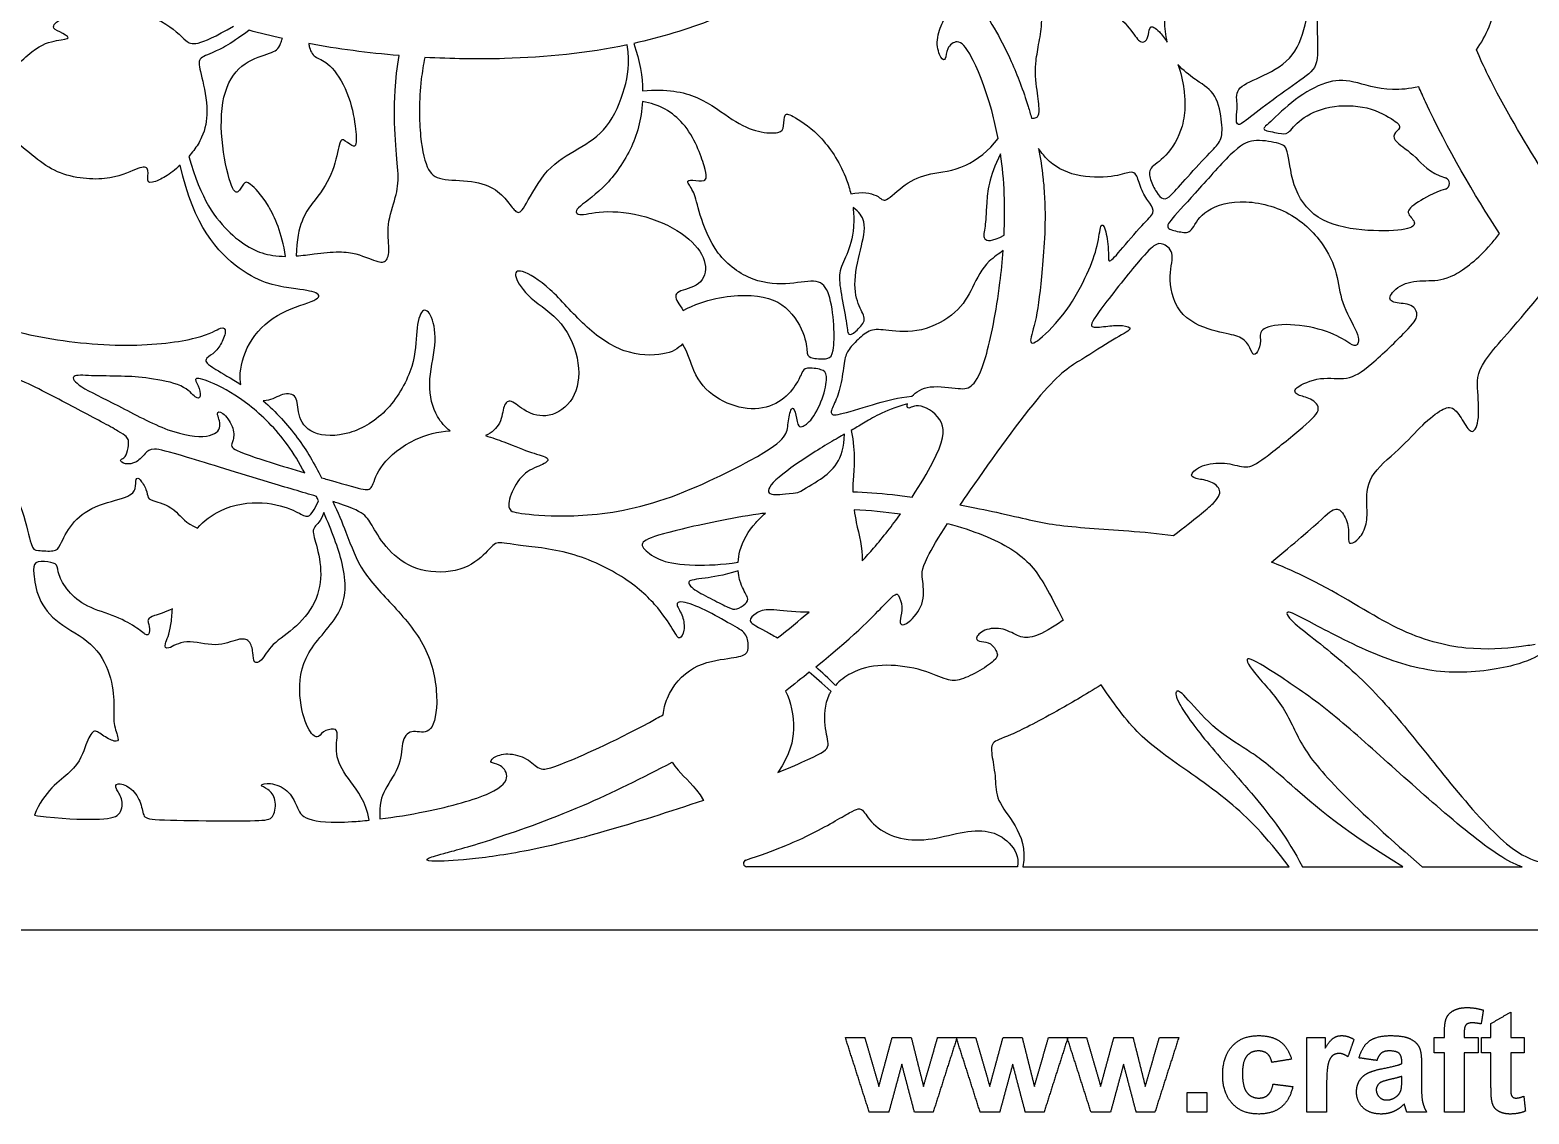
# Model space of a CAD drawing. Header units: millimetres. Extents: x -136 to 133, y -85 to 93.
# Drawn here: x -89.4 to -2.2, y -83.4 to -20.5 of the extents above; entities that cross this region are included whole.
import ezdxf

# ---------------------------------------------------------------- set-up
doc = ezdxf.new("R2010")
doc.units = ezdxf.units.MM
doc.header["$MEASUREMENT"] = 0
doc.layers.add('Default', color=18, linetype='Continuous')

msp = doc.modelspace()

# ---------------------------------------------------------------- linework, layer by layer
at = {"layer": 'Default', "color": 5}
for p, q in [((-31.96, -69.079), (-47.69, -69.079)), ((-31.658, -69.079), (-16.17, -69.079)), ((-15.409, -69.079), (-9.569, -69.079)), ((-8.449, -69.079), (-2.64, -69.079)), ((-136.318, -72.744), (133.333, -72.744))]:
    msp.add_line(p, q, dxfattribs=at)
for centre, radius, start, end in [((-7.196, -29.373), 0.34, 287.43744, 72.41729), ((-47.69, -68.88), 0.199, 108.1833, 270)]:
    msp.add_arc(centre, radius, start, end, dxfattribs=at)
for points, knots in [([(-5.291, -21.601), (-5.01, -21.211), (-4.098, -19.563), (-3.488, -15.298), (-1.902, -12.601), (-1.547, -11.534), (-1.493, -11.331)], [75.72424, 75.72424, 75.72424, 75.72424, 76.475972, 78.510758, 80.545543, 81.086214, 81.086214, 81.086214, 81.086214]), ([(-23.261, -21.161), (-23.36, -20.756), (-23.481, -19.572), (-23.13, -17.99), (-23.696, -16.051), (-23.267, -16.017), (-22.718, -16.308), (-22.461, -16.652), (-22.117, -16.188), (-21.837, -14.855), (-20.538, -13.543), (-19.676, -13.064), (-19.446, -12.942)], [751.230019, 751.230019, 751.230019, 751.230019, 752.096665, 753.639438, 755.182211, 756.724983, 758.267756, 759.810529, 761.353302, 762.896075, 764.438848, 764.965386, 764.965386, 764.965386, 764.965386]), ([(-39.27, -13.765), (-38.932, -14.061), (-38.089, -14.706), (-37.242, -15.585), (-36.261, -15.264), (-34.94, -15.075), (-34.091, -15.585), (-34.601, -15.774), (-35.544, -16), (-36.054, -16.623), (-35.355, -17.415), (-33.57, -19.775), (-32.602, -21.679), (-32.329, -22.286)], [708.037938, 708.037938, 708.037938, 708.037938, 708.872138, 710.414911, 711.957684, 713.500457, 715.04323, 716.586002, 718.128775, 719.671548, 721.214321, 722.757094, 723.417138, 723.417138, 723.417138, 723.417138]), ([(-40.638, -14.78), (-42.9, -16.397), (-47.631, -19.377), (-52.704, -20.89), (-54.271, -21.237)], [172.390618, 172.390618, 172.390618, 172.390618, 176.409672, 178.164716, 178.164716, 178.164716, 178.164716]), ([(-33.094, -26.752), (-33.182, -26.282), (-33.604, -24.395), (-34.727, -21.587), (-35.487, -20.944), (-36.122, -21.516), (-36.122, -22.24), (-36.401, -22.189), (-36.757, -21.198), (-36.35, -19.992), (-35.995, -19.484), (-36.925, -18.068), (-39.133, -15.997), (-40.426, -14.945), (-40.638, -14.78)], [150.05495, 150.05495, 150.05495, 150.05495, 150.729135, 152.854618, 154.980101, 157.105584, 159.231067, 161.35655, 163.482033, 165.607516, 167.732999, 169.858482, 171.983965, 172.390618, 172.390618, 172.390618, 172.390618]), ([(-30.737, -21.303), (-30.665, -20.901), (-30.454, -19.704), (-30.728, -18.096), (-31.482, -17.343), (-30.614, -17.278), (-29.55, -18.162), (-28.78, -18.866), (-26.815, -18.98), (-25.457, -20.258), (-24.907, -21.209), (-24.504, -21.155), (-24.33, -20.753), (-24.303, -20.149), (-23.882, -20.342), (-23.424, -20.913), (-23.261, -21.161)], [731.077512, 731.077512, 731.077512, 731.077512, 731.877413, 733.420186, 734.962959, 736.505732, 738.048505, 739.591278, 741.134051, 742.676824, 744.219597, 745.76237, 747.305142, 748.847915, 750.390688, 751.230019, 751.230019, 751.230019, 751.230019]), ([(-14.529, -19.673), (-14.58, -20.545), (-14.405, -22.391), (-14.966, -22.999), (-16.946, -24.364), (-18.588, -25.615), (-19.204, -26.129), (-19.286, -25.544), (-19.132, -24.907), (-19.378, -23.83), (-17.972, -23.265), (-15.97, -22.256), (-15.176, -20.298), (-15.027, -18.744), (-14.305, -18.25)], [104.574554, 104.574554, 104.574554, 104.574554, 106.15251, 108.187295, 110.22208, 112.256865, 114.29165, 116.326435, 118.36122, 120.396005, 122.43079, 124.465575, 126.50036, 128.319654, 128.319654, 128.319654, 128.319654]), ([(-94.542, -24.387), (-93.08, -24.582), (-91.2, -23.693), (-89.123, -21.389), (-87.718, -21.011), (-86.872, -20.976), (-87.664, -20.525), (-88.169, -20.345), (-87.592, -19.679), (-84.722, -18.979), (-81.319, -19.9), (-80.31, -21.213), (-79.644, -21.46), (-77.523, -20.224)], [27.647876, 27.647876, 27.647876, 27.647876, 29.592201, 31.736709, 33.881217, 36.025725, 38.170233, 40.314741, 42.459249, 44.603758, 46.748266, 48.892774, 50.917117, 50.917117, 50.917117, 50.917117]), ([(-76.624, -20.473), (-77.825, -21.357), (-78.92, -21.864), (-79.673, -22.11), (-79.399, -23.001), (-78.955, -25.085), (-79.164, -26.21), (-79.381, -26.69)], [159.995539, 159.995539, 159.995539, 159.995539, 162.013518, 164.031498, 166.049478, 168.067458, 169.649312, 169.649312, 169.649312, 169.649312]), ([(-74.507, -33.609), (-74.712, -32.244), (-75.568, -30.34), (-76.688, -29.22), (-76.931, -29.304), (-77.27, -30.008), (-77.658, -29.765), (-78.335, -26.833), (-78.188, -23.824), (-76.934, -22.23), (-75.237, -21.788), (-74.882, -21.544), (-74.722, -21.052), (-74.688, -20.94)], [140.566901, 140.566901, 140.566901, 140.566901, 142.246664, 144.076193, 145.905722, 147.735251, 149.56478, 151.394309, 153.223838, 155.053367, 156.882896, 158.712425, 159.182246, 159.182246, 159.182246, 159.182246]), ([(-73.159, -21.247), (-73.148, -21.324), (-73.067, -21.718), (-72.774, -22.104), (-71.993, -22.281), (-70.804, -24.032), (-70.393, -26.23), (-70.373, -27.188), (-70.581, -27.292), (-71.226, -26.698), (-71.383, -26.979), (-71.725, -28.907), (-72.889, -30.473), (-73.818, -31.686), (-73.892, -33.584)], [138.422995, 138.422995, 138.422995, 138.422995, 138.805379, 140.512978, 142.220576, 143.928175, 145.635774, 147.343372, 149.050971, 150.75857, 152.466168, 154.173767, 155.881366, 157.510546, 157.510546, 157.510546, 157.510546]), ([(-66.409, -22.047), (-66.497, -22.469), (-66.77, -24.149), (-66.726, -26.898), (-66.239, -28.811), (-65.447, -29.2), (-63.352, -29.2), (-62.072, -29.785), (-61.427, -30.662), (-61, -31.186), (-60.671, -30.882), (-59.367, -28.404), (-57.491, -27.368), (-55.725, -26.272), (-54.742, -23.936), (-54.485, -22.437), (-54.645, -21.317)], [4.086467, 4.086467, 4.086467, 4.086467, 4.800559, 6.926042, 9.051525, 11.177008, 13.302491, 15.427974, 17.553457, 19.67894, 21.804423, 23.929906, 26.055389, 28.180872, 30.306355, 32.10824, 32.10824, 32.10824, 32.10824]), ([(-54.645, -21.317), (-56.974, -21.804), (-60.875, -22.2), (-64.874, -22.134), (-66.409, -22.047)], [-0.168036, -0.168036, -0.168036, -0.168036, 2.432802, 4.086467, 4.086467, 4.086467, 4.086467]), ([(-31.15, -25.578), (-31.057, -25.576), (-30.814, -25.56), (-30.663, -25.333), (-30.778, -24.236), (-31.008, -22.814), (-30.804, -21.678), (-30.737, -21.303)], [724.514825, 724.514825, 724.514825, 724.514825, 725.706322, 727.249095, 728.791868, 730.334641, 731.077512, 731.077512, 731.077512, 731.077512]), ([(-1.493, -28.564), (-2.516, -26.912), (-4.097, -24.275), (-5.09, -22.083), (-5.291, -21.601)], [73.502029, 73.502029, 73.502029, 73.502029, 75.221457, 75.72424, 75.72424, 75.72424, 75.72424]), ([(-71.404, -33.348), (-71.207, -33.348), (-70.41, -33.394), (-69.24, -33.94), (-68.62, -34), (-68.435, -33.261), (-68.666, -31.798), (-68.05, -30.105), (-67.896, -28.951), (-68.158, -27.027), (-68.211, -24.353), (-68.031, -22.619), (-67.904, -21.942)], [159.453504, 159.453504, 159.453504, 159.453504, 159.982601, 161.6902, 163.397799, 165.105397, 166.812996, 168.520595, 170.228193, 171.935792, 173.643391, 174.738859, 174.738859, 174.738859, 174.738859]), ([(-32.329, -22.286), (-31.964, -23.099), (-31.548, -24.19), (-31.212, -25.349), (-31.15, -25.578)], [723.417138, 723.417138, 723.417138, 723.417138, 724.299867, 724.514825, 724.514825, 724.514825, 724.514825]), ([(-22.639, -22.45), (-22.484, -22.903), (-22.299, -23.69), (-22.238, -24.49), (-22.238, -24.781)], [206.90208, 206.90208, 206.90208, 206.90208, 207.970533, 208.590723, 208.590723, 208.590723, 208.590723]), ([(-22.238, -24.781), (-22.238, -25.214), (-22.37, -26.353), (-23.366, -27.959), (-24.387, -28.451), (-24.269, -29.132), (-23.898, -29.926), (-23.49, -30.364), (-23.101, -30.15), (-22.176, -29.08), (-20.649, -27.419), (-20.102, -26.932), (-20.032, -25.957), (-20.383, -24.108), (-21.134, -23.67), (-21.631, -23.328), (-21.664, -23.305)], [186.296468, 186.296468, 186.296468, 186.296468, 187.219051, 188.761824, 190.304597, 191.84737, 193.390143, 194.932915, 196.475688, 198.018461, 199.561234, 201.104007, 202.64678, 204.189553, 205.732326, 205.84132, 205.84132, 205.84132, 205.84132]), ([(-8.648, -23.759), (-9.179, -23.878), (-10.769, -24.023), (-12.533, -23.334), (-14.007, -23.367), (-15.858, -24.42), (-17.442, -25.972), (-17.875, -26.271), (-16.69, -26.451), (-16.251, -26.577), (-15.645, -25.636), (-13.92, -24.8), (-11.548, -24.831), (-9.876, -25.793), (-9.646, -26.138), (-10.158, -26.504), (-10.085, -26.943), (-8.871, -27.681), (-8.046, -28.747), (-7.093, -29.049)], [225.995374, 225.995374, 225.995374, 225.995374, 226.986267, 229.021052, 231.055837, 233.090623, 235.125408, 237.160193, 239.194978, 241.229763, 243.264548, 245.299333, 247.334118, 249.368903, 251.403688, 253.438473, 255.473258, 257.508043, 259.348689, 259.348689, 259.348689, 259.348689]), ([(-53.753, -23.996), (-52.349, -23.853), (-50.321, -24.266), (-48.473, -25.81), (-46.992, -26.437), (-45.711, -26.475), (-45.523, -26.098), (-45.548, -25.22), (-45.083, -25.408), (-43.326, -26.538), (-42.067, -28.516), (-41.719, -29.706), (-41.657, -29.98)], [179.640519, 179.640519, 179.640519, 179.640519, 181.089689, 182.690997, 184.292304, 185.893611, 187.494919, 189.096226, 190.697534, 192.298841, 193.900148, 194.385405, 194.385405, 194.385405, 194.385405]), ([(-3.945, -32.279), (-5.418, -30.046), (-7.151, -27.071), (-8.521, -24.048), (-8.648, -23.759)], [224.476139, 224.476139, 224.476139, 224.476139, 225.850733, 225.995374, 225.995374, 225.995374, 225.995374]), ([(-81.841, -29.163), (-82.004, -29.24), (-82.461, -29.394), (-82.549, -29.15), (-82.412, -28.369), (-83.056, -28.424), (-84.74, -29.287), (-88.142, -28.947), (-90.227, -26.638), (-92.904, -25.348), (-94.825, -24.881)], [399.663651, 399.663651, 399.663651, 399.663651, 400.525093, 402.543073, 404.561053, 406.579033, 408.597013, 410.614993, 412.632973, 414.482297, 414.482297, 414.482297, 414.482297]), ([(-53.765, -24.611), (-53.824, -25.663), (-54.304, -27.456), (-56.078, -29.834), (-57.816, -30.889), (-57.506, -31.324), (-55.991, -30.864), (-53.142, -31.272), (-50.849, -32.576), (-49.905, -34.041), (-50.315, -35.37), (-51.916, -35.614), (-51.856, -36.104), (-51.506, -36.566), (-51.393, -36.75)], [155.730043, 155.730043, 155.730043, 155.730043, 157.736009, 159.744358, 161.752708, 163.761058, 165.769407, 167.777757, 169.786107, 171.794457, 173.802806, 175.811156, 177.819506, 178.907329, 178.907329, 178.907329, 178.907329]), ([(-51.393, -36.75), (-50.09, -36.062), (-47.404, -35.668), (-45.259, -36.361), (-44.185, -38.414), (-44.237, -39.362), (-43.958, -39.537), (-42.907, -39.62), (-42.649, -39.259), (-42.588, -37.661), (-42.876, -35.631), (-43.515, -34.878), (-45.092, -35.259), (-47.329, -35.187), (-49.566, -33.583), (-50.526, -30.969), (-50.726, -29.836), (-51.271, -29.219), (-50.913, -29.148), (-50.052, -29.32), (-49.981, -28.789), (-51.069, -25.762), (-52.813, -24.749), (-53.765, -24.611)], [178.907329, 178.907329, 178.907329, 178.907329, 180.461645, 182.214517, 183.967388, 185.72026, 187.473132, 189.226003, 190.978875, 192.731746, 194.484618, 196.23749, 197.990361, 199.743233, 201.496104, 203.248976, 205.001847, 206.754719, 208.507591, 210.260462, 212.013334, 213.766205, 215.299634, 215.299634, 215.299634, 215.299634]), ([(-79.381, -26.69), (-79.442, -26.822), (-79.643, -27.201), (-79.929, -27.575), (-80.132, -27.805)], [135.49002, 135.49002, 135.49002, 135.49002, 135.926146, 136.747918, 136.747918, 136.747918, 136.747918]), ([(-41.657, -29.98), (-40.993, -29.827), (-39.895, -30.067), (-39.756, -30.625), (-38.52, -29.331), (-37.109, -28.75), (-35.112, -28.61), (-33.619, -27.472), (-33.094, -26.752)], [139.325256, 139.325256, 139.325256, 139.325256, 140.963772, 142.826164, 144.688556, 146.550948, 148.41334, 150.05495, 150.05495, 150.05495, 150.05495]), ([(-7.094, -29.697), (-7.813, -29.923), (-8.909, -30.569), (-9.483, -31.057), (-8.709, -31.637), (-9.134, -32.089), (-11.521, -32.192), (-14.45, -31.728), (-15.998, -29.831), (-16.231, -27.315), (-16.579, -27.057), (-18.166, -26.773), (-19.159, -27.121), (-21.496, -29.801), (-23.199, -31.608), (-23.353, -32.02), (-22.425, -32.214), (-21.844, -32.279), (-21.367, -31.014), (-19.199, -30.175), (-15.999, -30.898), (-13.938, -33.059), (-13.319, -34.866), (-13.164, -36.453), (-11.938, -38.388), (-12.326, -38.93), (-12.648, -38.633), (-14.067, -37.833), (-16.519, -37.446), (-18.003, -37.833), (-17.77, -38.517), (-18.003, -39.227), (-18.299, -39.407), (-18.48, -38.762), (-19.073, -38.182), (-20.196, -38.091), (-22.629, -37.247), (-23.3, -34.834), (-22.758, -33.415), (-23.506, -32.808), (-23.984, -32.873), (-24.822, -33.737), (-27.673, -37.321), (-27.775, -37.831), (-26.669, -37.636), (-25.862, -37.602), (-25.122, -37.772), (-26.312, -38.367), (-28.251, -39.633), (-30.095, -40.696), (-33.737, -45.752), (-35.124, -47.776), (-35.312, -48.053)], [260.208639, 260.208639, 260.208639, 260.208639, 261.712254, 263.510838, 265.309422, 267.108005, 268.906589, 270.705173, 272.503757, 274.30234, 276.100924, 277.899508, 279.698092, 281.496675, 283.295259, 285.093843, 286.892427, 288.691011, 290.489594, 292.288178, 294.086762, 295.885346, 297.683929, 299.482513, 301.281097, 303.079681, 304.878264, 306.676848, 308.475432, 310.274016, 312.072599, 313.871183, 315.669767, 317.468351, 319.266934, 321.065518, 322.864102, 324.662686, 326.461269, 328.259853, 330.058437, 331.857021, 333.655604, 335.454188, 337.252772, 339.051356, 340.849939, 342.648523, 344.447107, 346.245691, 348.044275, 348.347171, 348.347171, 348.347171, 348.347171]), ([(-80.132, -27.805), (-79.439, -30.299), (-77.595, -32.715), (-75.827, -33.54), (-74.754, -33.608), (-74.507, -33.609)], [136.747918, 136.747918, 136.747918, 136.747918, 138.344767, 140.052366, 140.566901, 140.566901, 140.566901, 140.566901]), ([(-32.945, -27.66), (-33.643, -29.015), (-33.786, -30.83), (-33.814, -31.922), (-34.059, -32.645), (-33.478, -32.779), (-32.748, -32.374)], [190.362922, 190.362922, 190.362922, 190.362922, 192.24793, 194.370191, 196.492453, 198.321174, 198.321174, 198.321174, 198.321174]), ([(-32.748, -32.374), (-32.712, -31.566), (-32.699, -29.931), (-32.84, -28.404), (-32.945, -27.66)], [188.345933, 188.345933, 188.345933, 188.345933, 189.336947, 190.362922, 190.362922, 190.362922, 190.362922]), ([(-30.488, -29.022), (-30.456, -29.315), (-30.281, -31.27), (-30.531, -34.642), (-30.863, -37.406), (-31.36, -38.695), (-30.918, -38.732), (-29.021, -36.816), (-27.823, -34.513), (-27.271, -32.948), (-27.142, -31.603), (-26.865, -31.879), (-26.626, -33.298), (-26.755, -34.127), (-26.129, -33.445), (-24.61, -31.634), (-23.927, -31.061), (-24.246, -30.565), (-24.775, -29.827), (-25.018, -28.802), (-25.381, -28.637), (-26.285, -29.023), (-28.654, -29.039), (-30.044, -28.266), (-30.607, -27.54), (-30.743, -27.335)], [119.747487, 119.747487, 119.747487, 119.747487, 120.018415, 121.561187, 123.10396, 124.646733, 126.189506, 127.732279, 129.275052, 130.817825, 132.360598, 133.903371, 135.446144, 136.988917, 138.531689, 140.074462, 141.617235, 143.160008, 144.702781, 146.245554, 147.788327, 149.3311, 150.873873, 152.416646, 153.014273, 153.014273, 153.014273, 153.014273]), ([(-80.63, -28.312), (-80.776, -28.446), (-81.226, -28.824), (-81.622, -29.059), (-81.841, -29.163)], [397.955581, 397.955581, 397.955581, 397.955581, 398.507113, 399.663651, 399.663651, 399.663651, 399.663651]), ([(-77.096, -41.06), (-77.144, -40.864), (-77.191, -40.13), (-76.649, -38.346), (-74.797, -36.729), (-72.455, -36.144), (-72.533, -35.695), (-73.894, -35.486), (-76.851, -35.107), (-79.855, -31.847), (-80.63, -28.312)], [474.846387, 474.846387, 474.846387, 474.846387, 475.741388, 477.749738, 479.758087, 481.766437, 483.774787, 485.783136, 487.791486, 489.660789, 489.660789, 489.660789, 489.660789]), ([(-41.496, -31.899), (-41.548, -32.579), (-41.911, -33.654), (-42.402, -34.514), (-42.232, -35.729), (-41.88, -37.525), (-41.83, -38.303), (-41.416, -38.027), (-40.7, -37.336), (-41.102, -36.746), (-41.566, -35.39), (-41.102, -33.131), (-40.679, -31.717), (-41.179, -31.005), (-41.522, -30.776)], [74.047462, 74.047462, 74.047462, 74.047462, 75.542562, 77.14387, 78.745177, 80.346484, 81.947792, 83.549099, 85.150407, 86.751714, 88.353021, 89.954329, 91.555636, 92.612514, 92.612514, 92.612514, 92.612514]), ([(-41.522, -30.776), (-41.483, -31.121), (-41.472, -31.506), (-41.493, -31.851), (-41.496, -31.899)], [73.3031196, 73.3031196, 73.3031196, 73.3031196, 73.9412551, 74.0474622, 74.0474622, 74.0474622, 74.0474622]), ([(-100.225, -31.366), (-99.724, -31.897), (-98.256, -33.362), (-97.811, -33.64), (-96.889, -33.102), (-96.789, -32.395), (-97.12, -31.642), (-96.605, -31.757), (-96.005, -32.795), (-95.875, -33.871), (-96.467, -34.639), (-96.428, -35.023), (-93.558, -36.924), (-89.298, -38.369), (-83.536, -38.97), (-79.178, -38.378), (-78.168, -37.611), (-77.909, -37.909), (-78.265, -38.798), (-78.723, -39.299), (-79.264, -39.588), (-79.013, -39.946), (-77.671, -40.689), (-77.096, -41.06)], [417.390875, 417.390875, 417.390875, 417.390875, 418.571191, 421.434147, 424.297104, 427.160061, 430.023018, 432.885975, 435.748932, 438.611888, 441.474845, 444.337802, 447.200759, 450.063716, 452.926672, 455.789629, 458.652586, 461.515543, 464.3785, 467.241456, 470.104413, 472.96737, 474.846387, 474.846387, 474.846387, 474.846387]), ([(-22.893, -49.83), (-21.636, -48.847), (-20.226, -47.753), (-20.118, -47.106), (-20.789, -46.614), (-21.684, -46.547), (-22.019, -46.278), (-21.17, -45.652), (-19.716, -45.562), (-18.664, -45.987), (-17.837, -45.562), (-15.41, -43.568), (-14.167, -42.493), (-14.932, -41.823), (-15.721, -41.704), (-16.056, -41.298), (-14.335, -40.533), (-12.781, -40.867), (-11.586, -40.102), (-9.094, -37.71), (-8.615, -37.065), (-8.974, -36.347), (-10.121, -36.347), (-10.528, -35.989), (-9.5, -35.033), (-8.018, -35.033), (-6.751, -34.961), (-5.039, -33.637), (-4.112, -32.498), (-3.945, -32.279)], [357.390199, 357.390199, 357.390199, 357.390199, 359.107993, 361.026765, 362.945537, 364.864308, 366.78308, 368.701852, 370.620623, 372.539395, 374.458167, 376.376938, 378.29571, 380.214482, 382.133253, 384.052025, 385.970797, 387.889568, 389.80834, 391.727112, 393.645883, 395.564655, 397.483426, 399.402198, 401.32097, 403.239741, 405.158513, 407.077285, 407.491195, 407.491195, 407.491195, 407.491195]), ([(-73.892, -33.584), (-73.529, -33.556), (-72.627, -33.437), (-71.841, -33.348), (-71.404, -33.348)], [157.510546, 157.510546, 157.510546, 157.510546, 158.275003, 159.453504, 159.453504, 159.453504, 159.453504]), ([(-32.801, -33.26), (-33.04, -33.469), (-33.907, -33.993), (-34.58, -35.455), (-35.365, -36.892), (-37.577, -38.115), (-39.634, -37.893), (-40.523, -37.804), (-41.246, -38.437), (-41.883, -39.109), (-42.039, -39.665), (-42.206, -41.188), (-42.606, -42.189), (-42.928, -42.833), (-42.384, -42.856), (-40.207, -42.155), (-38.928, -41.819), (-38.11, -41.74)], [98.353923, 98.353923, 98.353923, 98.353923, 99.191623, 100.673656, 102.15569, 103.637723, 105.119757, 106.60179, 108.083824, 109.565857, 111.04789, 112.529924, 114.011957, 115.493991, 116.976024, 118.458058, 119.678257, 119.678257, 119.678257, 119.678257]), ([(-38.11, -41.74), (-37.887, -41.487), (-37.124, -41.024), (-35.191, -41.364), (-34.604, -41.246), (-33.844, -40.025), (-33.082, -36.244), (-32.846, -33.889), (-32.801, -33.26)], [87.108394, 87.108394, 87.108394, 87.108394, 89.079671, 91.205154, 93.330638, 95.456121, 97.581604, 98.353923, 98.353923, 98.353923, 98.353923]), ([(-51.437, -38.695), (-51.675, -38.983), (-52.474, -39.416), (-54.859, -39.348), (-57.173, -37.725), (-59.151, -35.325), (-60.973, -34.247), (-61.31, -34.672), (-60.434, -36.059), (-58.312, -37.301), (-57.277, -39.882), (-57.632, -42.031), (-59.21, -43.089), (-60.627, -42.659), (-61.43, -41.856), (-61.868, -42.207), (-61.927, -43.302), (-62.51, -43.87), (-62.883, -44.025)], [269.504862, 269.504862, 269.504862, 269.504862, 271.220931, 273.22928, 275.23763, 277.24598, 279.254329, 281.262679, 283.271029, 285.279378, 287.287728, 289.296078, 291.304427, 293.312777, 295.321127, 297.329476, 299.337826, 301.152732, 301.152732, 301.152732, 301.152732]), ([(-17.206, -51.375), (-16.54, -50.831), (-14.51, -49.138), (-13.616, -48.183), (-13.138, -48.317), (-12.68, -49.234), (-12.756, -50.19), (-12.661, -50.362), (-12.087, -50.075), (-11.629, -49.177), (-11.658, -48.168), (-11.705, -46.399), (-9.724, -44.818), (-8.385, -43.319), (-7.244, -42.406), (-6.605, -42.315), (-6.035, -43.228), (-5.533, -44.072), (-5.077, -43.159), (-5.259, -41.151), (-5.238, -39.859), (-2.893, -37.486), (-1.493, -35.703)], [-315.179611, -315.179611, -315.179611, -315.179611, -314.394855, -312.518781, -310.642707, -308.766632, -306.890558, -305.014484, -303.138409, -301.262335, -299.386261, -297.510186, -295.634112, -293.758038, -291.881963, -290.005889, -288.129815, -286.253741, -284.377666, -282.501592, -280.625518, -279.067212, -279.067212, -279.067212, -279.067212]), ([(-64.943, -43.745), (-65.226, -43.537), (-65.845, -42.829), (-66.324, -41.082), (-65.681, -38.671), (-65.959, -36.962), (-66.587, -36.48), (-66.952, -37.868), (-66.91, -39.878), (-68.456, -42.696), (-70.793, -44.096), (-73.11, -44.052), (-73.863, -42.773), (-73.762, -41.647), (-74.68, -41.51), (-75.309, -41.975), (-75.753, -42.002), (-75.812, -42.002)], [234.162907, 234.162907, 234.162907, 234.162907, 235.483452, 237.491801, 239.500151, 241.5085, 243.51685, 245.5252, 247.533549, 249.541899, 251.550249, 253.558598, 255.566948, 257.575298, 259.583647, 261.591997, 261.893816, 261.893816, 261.893816, 261.893816]), ([(-62.883, -44.025), (-62.501, -44.138), (-61.363, -44.557), (-60.15, -45.071), (-59.068, -45.299), (-59.429, -45.716), (-60.624, -46.058), (-61.432, -47.311), (-61.656, -48.419), (-60.934, -48.543), (-58.133, -48.83), (-52.998, -48.242), (-46.704, -45.142), (-45.334, -44.053), (-45.334, -43.354), (-45.106, -42.261), (-44.879, -42.555), (-44.728, -43.497), (-44.56, -43.565), (-43.912, -43.211), (-43.155, -41.655), (-43.003, -40.416), (-43.256, -40.181), (-44.324, -40.038), (-44.475, -40.307), (-44.854, -41.19), (-45.906, -42.284), (-47.63, -42.62), (-49.607, -41.905), (-50.793, -40.577), (-51.083, -39.277), (-51.437, -38.695)], [220.787503, 220.787503, 220.787503, 220.787503, 221.582681, 223.314174, 225.045666, 226.777158, 228.508651, 230.240143, 231.971636, 233.703128, 235.434621, 237.166113, 238.897606, 240.629098, 242.36059, 244.092083, 245.823575, 247.555068, 249.28656, 251.018053, 252.749545, 254.481038, 256.21253, 257.944022, 259.675515, 261.407007, 263.1385, 264.869992, 266.601485, 268.332977, 269.504862, 269.504862, 269.504862, 269.504862]), ([(-72.708, -47.56), (-73.503, -47.321), (-75.992, -46.598), (-80.922, -45.059), (-82.293, -44.699), (-82.636, -45.032), (-83.133, -45.619), (-83.872, -45.736), (-84.215, -45.42), (-83.881, -45.375), (-83.656, -44.924), (-83.584, -44.265), (-83.854, -43.932), (-86.458, -42.561), (-89.651, -40.866), (-92.801, -39.563), (-92.975, -40.106), (-91.997, -41.779), (-90.911, -43.082), (-89.825, -44.016), (-90.259, -44.342), (-91.715, -43.647), (-91.737, -44.125), (-90.911, -45.754), (-89.676, -48.52), (-89.27, -50.636), (-89.018, -50.691), (-87.867, -50.779), (-87.648, -50.526), (-87.005, -49.103), (-85.699, -48.074), (-83.498, -47.595), (-83.189, -47.118), (-83.225, -46.476), (-82.994, -46.476), (-82.548, -47.186), (-82.528, -47.685), (-82.227, -47.808), (-80.944, -48.182), (-80.304, -49.118), (-79.628, -49.401)], [307.427158, 307.427158, 307.427158, 307.427158, 308.405132, 309.979047, 311.552962, 313.126876, 314.700791, 316.274705, 317.84862, 319.422534, 320.996449, 322.570363, 324.144278, 325.718193, 327.292107, 328.866022, 330.439936, 332.013851, 333.587765, 335.16168, 336.735594, 338.309509, 339.883423, 341.457338, 343.031253, 344.605167, 346.179082, 347.752996, 349.326911, 350.900825, 352.47474, 354.048654, 355.622569, 357.196484, 358.770398, 360.344313, 361.918227, 363.492142, 365.066056, 366.122142, 366.122142, 366.122142, 366.122142]), ([(-73.393, -46.184), (-73.704, -45.605), (-74.648, -44.046), (-76.66, -42.067), (-78.821, -40.87), (-79.928, -40.575), (-79.559, -41.092), (-79.382, -41.83), (-79.707, -41.933), (-80.327, -41.062), (-82.541, -40.649), (-83.969, -40.56), (-85.907, -40.56), (-87.051, -40.453), (-86.67, -41.125), (-84.35, -42.193), (-81.222, -43.917), (-78.811, -44.222), (-78.125, -43.505), (-78.613, -42.62), (-78.201, -42.589), (-77.484, -43.49), (-77.514, -44.375), (-77.774, -44.634), (-77.271, -44.977), (-75.682, -45.486), (-75.338, -45.594)], [142.167021, 142.167021, 142.167021, 142.167021, 143.08534, 144.816832, 146.548325, 148.279817, 150.011309, 151.742802, 153.474294, 155.205787, 156.937279, 158.668772, 160.400264, 162.131757, 163.863249, 165.594741, 167.326234, 169.057726, 170.789219, 172.520711, 174.252204, 175.983696, 177.715188, 179.446681, 181.178173, 181.607286, 181.607286, 181.607286, 181.607286]), ([(-75.812, -42.002), (-75.068, -42.633), (-73.715, -44.112), (-72.819, -45.681), (-72.417, -46.472)], [261.893816, 261.893816, 261.893816, 261.893816, 264.359412, 266.790163, 266.790163, 266.790163, 266.790163]), ([(-38.358, -42.187), (-39.809, -42.604), (-40.766, -43.229), (-41.397, -43.59), (-41.628, -43.721)], [215.71932, 215.71932, 215.71932, 215.71932, 218.591612, 220.145426, 220.145426, 220.145426, 220.145426]), ([(-38.087, -47.594), (-37.591, -46.839), (-36.314, -44.637), (-36.052, -43.176), (-37.727, -42.014), (-38.352, -42.572), (-38.388, -42.307), (-38.358, -42.187)], [207.288612, 207.288612, 207.288612, 207.288612, 208.245541, 210.371024, 212.496507, 214.62199, 215.71932, 215.71932, 215.71932, 215.71932]), ([(-72.417, -46.472), (-72.297, -46.507), (-70.9, -46.917), (-69.79, -47.234), (-69.448, -47.101), (-69.125, -45.773), (-67.235, -44.197), (-65.642, -43.784), (-64.943, -43.745)], [266.790163, 266.790163, 266.790163, 266.790163, 266.946639, 268.678132, 270.409624, 272.141117, 273.872609, 275.201888, 275.201888, 275.201888, 275.201888]), ([(-42.022, -43.943), (-42.138, -44.008), (-42.808, -44.39), (-44.675, -45.516), (-46.669, -47.064), (-46.359, -47.556), (-45.495, -47.401), (-44.729, -47.341)], [66.39733, 66.39733, 66.39733, 66.39733, 67.096642, 70.193894, 73.291146, 76.388398, 78.94706, 78.94706, 78.94706, 78.94706]), ([(-44.729, -47.341), (-44.301, -47.106), (-43.137, -46.451), (-42.054, -45.462), (-42.022, -43.943)], [64.019324, 64.019324, 64.019324, 64.019324, 64.934585, 66.39733, 66.39733, 66.39733, 66.39733]), ([(-41.628, -43.721), (-41.351, -45.095), (-41.524, -46.098), (-41.539, -47.072), (-41.535, -47.286)], [220.145426, 220.145426, 220.145426, 220.145426, 222.389806, 223.02306, 223.02306, 223.02306, 223.02306]), ([(-79.628, -49.401), (-79.249, -48.978), (-78.092, -48.097), (-75.73, -47.762), (-73.832, -48.401), (-73.351, -48.799), (-72.983, -48.684), (-72.588, -47.82)], [366.122142, 366.122142, 366.122142, 366.122142, 367.101302, 368.612308, 370.123314, 371.63432, 372.992719, 372.992719, 372.992719, 372.992719]), ([(-72.588, -47.82), (-72.59, -47.816), (-72.63, -47.729), (-72.67, -47.642), (-72.708, -47.56)], [372.9927193, 372.9927193, 372.9927193, 372.9927193, 372.9987042, 373.1175607, 373.1175607, 373.1175607, 373.1175607]), ([(-52.567, -60.247), (-52.524, -59.921), (-52.253, -58.848), (-50.906, -57.263), (-48.566, -56.952), (-47.665, -56.783), (-47.58, -56.278), (-47.681, -55.478), (-48.524, -55.057), (-50.142, -54.106), (-51.58, -53.574), (-51.873, -53.813), (-51.367, -54.506), (-51.296, -55.393), (-51.607, -55.944), (-51.847, -55.527), (-52.717, -54.106), (-54.553, -52.298), (-57.935, -50.671), (-61.412, -50.384), (-62.317, -50.124), (-62.707, -50.757), (-64.204, -51.998), (-66.76, -52.01), (-68.464, -50.878), (-69.439, -49.367), (-69.762, -48.654), (-70.571, -48.237), (-71.648, -47.888), (-71.755, -47.853)], [375.205957, 375.205957, 375.205957, 375.205957, 375.884842, 377.458756, 379.032671, 380.606585, 382.1805, 383.754414, 385.328329, 386.902243, 388.476158, 390.050073, 391.623987, 393.197902, 394.771816, 396.345731, 397.919645, 399.49356, 401.067474, 402.641389, 404.215304, 405.789218, 407.363133, 408.937047, 410.510962, 412.084876, 413.658791, 415.232705, 415.396362, 415.396362, 415.396362, 415.396362]), ([(-71.755, -47.853), (-71.475, -48.469), (-70.832, -49.991), (-70.161, -51.965), (-68.065, -54.03), (-65.99, -56.566), (-65.566, -59.826), (-66.08, -61.487), (-67.138, -61.062), (-67.79, -61.605), (-67.731, -63.157), (-68.748, -64.498), (-69.077, -65.446), (-69.023, -66.303)], [415.396362, 415.396362, 415.396362, 415.396362, 417.28408, 420.147036, 423.009993, 425.87295, 428.735907, 431.598864, 434.461821, 437.324778, 440.187735, 443.050692, 445.357653, 445.357653, 445.357653, 445.357653]), ([(-41.535, -47.286), (-40.829, -47.312), (-39.704, -47.386), (-38.474, -47.54), (-38.087, -47.594)], [223.02306, 223.02306, 223.02306, 223.02306, 224.255265, 224.810899, 224.810899, 224.810899, 224.810899]), ([(-72.282, -48.501), (-72.456, -49.022), (-72.976, -49.362), (-72.862, -49.881), (-72.366, -51.593), (-72.548, -53.533), (-73.833, -55.187), (-75.389, -56.16), (-75.905, -57.211), (-76.392, -57.289), (-76.372, -56.656), (-76.557, -55.878), (-77.197, -55.77), (-78.492, -56.374), (-80.39, -55.787), (-81.425, -56.546), (-81.598, -56.218), (-81.174, -55.442), (-81.106, -54.433), (-81.083, -54.085)], [633.091982, 633.091982, 633.091982, 633.091982, 634.370987, 635.881994, 637.393, 638.904006, 640.415012, 641.926019, 643.437025, 644.948031, 646.459037, 647.970044, 649.48105, 650.992056, 652.503063, 654.014069, 655.525075, 657.036081, 657.723426, 657.723426, 657.723426, 657.723426]), ([(-69.637, -66.374), (-69.834, -65.297), (-70.868, -63.981), (-71.684, -62.721), (-71.433, -61.289), (-71.61, -60.994), (-72.392, -61.201), (-72.614, -61.688), (-73.204, -61.245), (-73.824, -59.223), (-73.529, -56.589), (-70.99, -54.346), (-70.936, -51.85), (-71.839, -49.512), (-72.282, -48.501)], [612.79471, 612.79471, 612.79471, 612.79471, 614.370671, 616.102163, 617.833656, 619.565148, 621.296641, 623.028133, 624.759625, 626.491118, 628.22261, 629.954103, 631.685595, 633.091982, 633.091982, 633.091982, 633.091982]), ([(-46.607, -48.534), (-46.746, -48.552), (-48.531, -48.791), (-51.97, -49.547), (-53.882, -50.111), (-53.794, -50.586), (-52.735, -51.359), (-51.166, -51.59), (-49.133, -51.537), (-48.204, -51.378)], [106.171278, 106.171278, 106.171278, 106.171278, 106.482666, 110.180827, 113.878988, 117.577148, 121.275309, 124.973469, 127.823385, 127.823385, 127.823385, 127.823385]), ([(-48.204, -51.378), (-48.19, -51.165), (-48.061, -50.35), (-47.471, -49.342), (-46.814, -48.708), (-46.607, -48.534)], [103.423645, 103.423645, 103.423645, 103.423645, 103.991979, 105.542085, 106.171278, 106.171278, 106.171278, 106.171278]), ([(-41.456, -48.339), (-41.425, -48.584), (-41.263, -49.557), (-40.967, -50.547), (-40.988, -51.303)], [155.831534, 155.831534, 155.831534, 155.831534, 156.563058, 158.728453, 158.728453, 158.728453, 158.728453]), ([(-40.988, -51.303), (-40.763, -51.059), (-39.946, -50.145), (-39.233, -49.23), (-38.773, -48.59)], [158.728453, 158.728453, 158.728453, 158.728453, 159.007359, 159.769314, 159.769314, 159.769314, 159.769314]), ([(-35.312, -48.053), (-34.524, -48.2), (-31.902, -48.741), (-30.097, -49.276), (-26.277, -49.49), (-23.796, -49.703), (-22.893, -49.83)], [348.347171, 348.347171, 348.347171, 348.347171, 349.544115, 352.641367, 355.738619, 357.390199, 357.390199, 357.390199, 357.390199]), ([(-43.687, -57.471), (-41.137, -55.395), (-39.095, -53.128), (-38.898, -53.204), (-38.6, -53.981), (-38.803, -54.733), (-38.779, -55.055), (-38.361, -55.007), (-37.346, -53.873), (-37.465, -52.381), (-37.62, -51.709), (-36.574, -49.965), (-36.03, -49.13)], [487.516065, 487.516065, 487.516065, 487.516065, 488.860345, 490.658928, 492.457512, 494.256096, 496.05468, 497.853263, 499.651847, 501.450431, 503.249015, 504.320387, 504.320387, 504.320387, 504.320387]), ([(-36.03, -49.13), (-34.536, -49.526), (-31.806, -50.649), (-30.565, -52.271), (-29.695, -54.012), (-29.309, -54.752)], [504.320387, 504.320387, 504.320387, 504.320387, 507.65059, 511.348751, 513.614536, 513.614536, 513.614536, 513.614536]), ([(-81.083, -54.085), (-81.52, -54.299), (-82.552, -54.592), (-82.496, -54.837), (-82.364, -55.405), (-82.522, -55.735), (-83.024, -55.247), (-84.278, -54.521), (-86.131, -54), (-87.187, -53.076), (-87.778, -52.038), (-87.712, -51.484), (-88.266, -51.352), (-89.164, -51.312), (-89.164, -51.906), (-88.966, -53.491), (-87.844, -54.97), (-85.639, -55.999), (-84.603, -57.91), (-84.434, -59.717), (-84.552, -60.78), (-84.147, -61.709), (-84.35, -61.878), (-85.228, -61.422), (-85.65, -61), (-86.123, -61.878), (-86.529, -63.453), (-88.567, -64.681), (-89.096, -66.091)], [535.195591, 535.195591, 535.195591, 535.195591, 535.919315, 537.263079, 538.606844, 539.950608, 541.294372, 542.638137, 543.981901, 545.325666, 546.66943, 548.013194, 549.356959, 550.700723, 552.044488, 553.388252, 554.732016, 556.075781, 557.419545, 558.76331, 560.107074, 561.450839, 562.794603, 564.138367, 565.482132, 566.825896, 568.169661, 569.357528, 569.357528, 569.357528, 569.357528]), ([(-1.874, -56.166), (-2.129, -56.204), (-3.124, -56.365), (-5.789, -56.581), (-9.755, -55.577), (-13.569, -52.977), (-16.344, -51.719), (-17.206, -51.375)], [-327.288389, -327.288389, -327.288389, -327.288389, -325.846385, -322.749133, -319.651881, -316.55463, -315.179611, -315.179611, -315.179611, -315.179611]), ([(-48.2, -51.891), (-49.116, -52.16), (-50.409, -52.364), (-51.284, -52.428), (-50.839, -52.971), (-49.654, -53.564), (-48.696, -54.057), (-48.321, -54.186), (-47.729, -53.791), (-47.542, -53.51), (-47.923, -52.955), (-48.05, -52.602)], [42.760178, 42.760178, 42.760178, 42.760178, 43.99608, 45.546186, 47.096292, 48.646398, 50.196504, 51.74661, 53.296716, 54.846822, 56.150843, 56.150843, 56.150843, 56.150843]), ([(-48.05, -52.602), (-48.074, -52.536), (-48.142, -52.32), (-48.185, -52.07), (-48.2, -51.891)], [56.1508433, 56.1508433, 56.1508433, 56.1508433, 56.3969279, 56.9088357, 56.9088357, 56.9088357, 56.9088357]), ([(-44.082, -54.277), (-44.254, -54.285), (-45.209, -54.29), (-46.451, -54.039), (-47.206, -54.319), (-47.67, -54.807), (-47.239, -55.054), (-46.174, -55.628), (-45.916, -55.784)], [168.706184, 168.706184, 168.706184, 168.706184, 169.219782, 171.629167, 174.038553, 176.447938, 178.857323, 179.465925, 179.465925, 179.465925, 179.465925]), ([(-29.309, -54.752), (-30.271, -55.414), (-31.156, -55.783), (-31.831, -55.783), (-32.758, -55.164), (-33.971, -55.248), (-34.505, -55.866), (-34.066, -56.02), (-33.531, -56.02), (-33.055, -56.698), (-33.198, -57.054), (-34.28, -57.803), (-35.433, -58.303), (-36.086, -58.255), (-37.614, -57.53), (-39.933, -57.258), (-41.473, -57.657), (-42.289, -58.254), (-42.541, -58.54)], [457.387909, 457.387909, 457.387909, 457.387909, 458.996651, 460.915423, 462.834194, 464.752966, 466.671738, 468.590509, 470.509281, 472.428053, 474.346824, 476.265596, 478.184368, 480.103139, 482.021911, 483.940682, 485.859454, 487.074575, 487.074575, 487.074575, 487.074575]), ([(-1.493, -56.673), (-1.803, -56.894), (-2.9, -57.45), (-6.929, -58.038), (-10.817, -57.04), (-15.27, -54.72), (-16.33, -54.106), (-16.453, -54.597), (-12.797, -57.252), (-9.858, -60.345), (-6.878, -64.216), (-3.276, -68.348), (-1.825, -68.708), (-1.531, -68.861), (-1.493, -68.887)], [593.501609, 593.501609, 593.501609, 593.501609, 596.135878, 599.23313, 602.330382, 605.427633, 608.524885, 611.622137, 614.719388, 617.81664, 620.913892, 624.011144, 627.108395, 627.810388, 627.810388, 627.810388, 627.810388]), ([(-2.64, -69.079), (-2.832, -69.023), (-3.821, -68.636), (-6.607, -66.472), (-10.527, -62.957), (-13.932, -59.893), (-16.939, -57.85), (-18.909, -56.636), (-18.456, -57.618), (-16.424, -59.692), (-15.572, -61.982), (-13.791, -64.246), (-10.232, -67.559), (-8.449, -69.079)], [-411.109212, -411.109212, -411.109212, -411.109212, -410.239875, -407.142624, -404.045372, -400.94812, -397.850868, -394.753617, -391.656365, -388.559113, -385.461861, -382.36461, -379.496786, -379.496786, -379.496786, -379.496786]), ([(-45.447, -58.869), (-45.147, -59.485), (-44.799, -60.927), (-45.176, -62.509), (-45.887, -63.605)], [-211.456711, -211.456711, -211.456711, -211.456711, -209.116889, -207.14923, -207.14923, -207.14923, -207.14923]), ([(-45.887, -63.605), (-45.163, -63.305), (-43.345, -62.498), (-42.792, -62.13), (-43.24, -61.012), (-43.161, -59.556), (-42.84, -58.957), (-42.801, -58.894)], [-207.14923, -207.14923, -207.14923, -207.14923, -206.247944, -204.329173, -202.410401, -200.491629, -200.256026, -200.256026, -200.256026, -200.256026]), ([(-27.096, -58.513), (-28.041, -59.093), (-30.378, -60.459), (-32.611, -61.571), (-33.549, -61.808), (-33.456, -62.639), (-33.211, -63.979), (-33.244, -65.205), (-32.067, -66.562), (-31.446, -68.033), (-31.658, -69.079)], [181.049738, 181.049738, 181.049738, 181.049738, 182.194036, 184.07011, 185.946184, 187.822259, 189.698333, 191.574407, 193.450482, 195.326556, 195.326556, 195.326556, 195.326556]), ([(-16.17, -69.079), (-17.563, -67.262), (-19.702, -65.073), (-23.738, -62.457), (-25.373, -60.974), (-26.688, -59.126), (-27.096, -58.513)], [168.744976, 168.744976, 168.744976, 168.744976, 171.977921, 175.676082, 179.374243, 181.049738, 181.049738, 181.049738, 181.049738]), ([(-9.569, -69.079), (-13.357, -66.799), (-17.058, -63.353), (-18.486, -62.361), (-20.686, -61.013), (-22.401, -58.906), (-22.789, -58.797), (-22.804, -59.34), (-21.167, -61.695), (-18.353, -64.724), (-16.266, -67.41), (-15.409, -69.079)], [113.800018, 113.800018, 113.800018, 113.800018, 117.140945, 120.77556, 124.410176, 128.044792, 131.679407, 135.314023, 138.948638, 142.583254, 145.79518, 145.79518, 145.79518, 145.79518]), ([(-69.023, -66.303), (-68.177, -66.197), (-65.727, -65.802), (-62.075, -64.78), (-61.43, -63.759), (-62.099, -63.055), (-62.662, -63.079), (-62.521, -62.738), (-61.641, -62.41), (-60.409, -62.762), (-59.763, -63.489), (-59.024, -63.407), (-55.005, -61.622), (-52.697, -60.322), (-52.567, -60.247)], [445.357653, 445.357653, 445.357653, 445.357653, 446.61503, 448.740513, 450.865996, 452.991479, 455.116962, 457.242445, 459.367928, 461.493411, 463.618894, 465.744377, 467.86986, 467.996732, 467.996732, 467.996732, 467.996732]), ([(-50.215, -65.223), (-52.135, -65.877), (-56.95, -67.378), (-61.07, -68.319), (-64.393, -68.736), (-66.311, -68.796), (-66.348, -68.599), (-65.578, -68.378), (-63.142, -67.732), (-57.663, -65.842), (-53.731, -63.895), (-52.032, -63.003)], [325.871006, 325.871006, 325.871006, 325.871006, 327.415646, 329.334418, 331.25319, 333.171961, 335.090733, 337.009505, 338.928276, 340.847048, 342.446912, 342.446912, 342.446912, 342.446912]), ([(-52.032, -63.003), (-51.934, -63.167), (-51.47, -63.813), (-50.749, -64.326), (-50.215, -65.223)], [324.130222, 324.130222, 324.130222, 324.130222, 324.551444, 325.871006, 325.871006, 325.871006, 325.871006]), ([(-89.096, -66.091), (-88.864, -66.121), (-87.309, -66.309), (-84.912, -66.367), (-83.991, -66.079), (-83.968, -65.042), (-84.417, -64.524), (-84.371, -64.178), (-83.538, -64.374), (-82.881, -65.273), (-82.801, -66.194), (-82.42, -66.367), (-78.51, -66.412), (-75.687, -66.423), (-75.146, -66.251), (-75.019, -65.122), (-75.514, -64.522), (-76.113, -64.35), (-75.451, -64.142), (-74.324, -64.569), (-73.828, -65.582), (-73.517, -66.412), (-71.635, -66.551), (-69.995, -66.411), (-69.637, -66.374)], [569.357528, 569.357528, 569.357528, 569.357528, 569.72793, 571.853413, 573.978896, 576.104379, 578.229862, 580.355345, 582.480828, 584.606311, 586.731794, 588.857277, 590.98276, 593.108243, 595.233726, 597.359209, 599.484692, 601.610175, 603.735658, 605.861141, 607.986624, 610.112107, 612.23759, 612.79471, 612.79471, 612.79471, 612.79471]), ([(-47.752, -68.691), (-46.033, -68.127), (-43.712, -67.132), (-41.399, -65.718), (-40.985, -65.621), (-40.49, -66.599), (-39.04, -67.497), (-37.176, -67.593), (-35.242, -67.041), (-33.599, -66.903), (-32.388, -67.595), (-31.861, -68.495), (-31.96, -69.079)], [124.650262, 124.650262, 124.650262, 124.650262, 126.30763, 128.326632, 130.345635, 132.364637, 134.383639, 136.402642, 138.421644, 140.440647, 142.459649, 144.478651, 144.478651, 144.478651, 144.478651])]:
    msp.add_open_spline(points, degree=3, knots=knots, dxfattribs=at)
for points, degree in [([(-74.688, -20.94), (-75.351, -20.795), (-75.995, -20.639), (-76.624, -20.473)], 3), ([(-67.904, -21.942), (-69.717, -21.79), (-71.488, -21.554), (-73.159, -21.247)], 3), ([(-54.271, -21.237), (-53.906, -22.265), (-53.767, -23.176), (-53.753, -23.996)], 3), ([(-21.664, -23.305), (-21.987, -23.081), (-22.345, -22.805), (-22.639, -22.45)], 3), ([(-30.743, -27.335), (-30.636, -27.898), (-30.55, -28.463), (-30.488, -29.022)], 3), ([(-75.338, -45.594), (-74.735, -45.782), (-74.045, -45.99), (-73.393, -46.184)], 3), ([(-38.773, -48.59), (-39.665, -48.465), (-40.573, -48.383), (-41.456, -48.339)], 3), ([(-45.916, -55.784), (-45.288, -55.293), (-44.675, -54.789), (-44.082, -54.277)], 3), ([(-42.541, -58.54), (-42.959, -58.131), (-43.34, -57.778), (-43.687, -57.471)], 3), ([(-44.07, -57.781), (-44.487, -58.116), (-44.944, -58.478), (-45.447, -58.869)], 3), ([(-42.801, -58.894), (-43.303, -58.43), (-43.717, -58.072), (-44.07, -57.781)], 3), ([(-7.037, -77.869), (-6.923, -77.601), (-6.615, -77.432)], 2), ([(-6.615, -77.432), (-6.308, -77.264), (-5.837, -77.264)], 2), ([(-5.837, -77.264), (-5.355, -77.264), (-4.893, -77.412)], 2), ([(-4.893, -77.412), (-4.957, -77.815), (-5.022, -78.218)], 2), ([(-4.448, -78.19), (-3.874, -77.856), (-3.3, -77.523)], 2), ([(-3.3, -77.523), (-3.3, -78.264), (-3.3, -79.005)], 2), ([(-7.152, -78.68), (-7.152, -78.137), (-7.037, -77.869)], 2), ([(-5.897, -78.267), (-6.004, -78.381), (-6.004, -78.705)], 2), ([(-5.543, -78.153), (-5.79, -78.153), (-5.897, -78.267)], 2), ([(-5.022, -78.218), (-5.293, -78.153), (-5.543, -78.153)], 2), ([(-4.448, -79.005), (-4.448, -78.597), (-4.448, -78.19)], 2), ([(-40.582, -83.338), (-41.275, -81.171), (-41.967, -79.005)], 2), ([(-41.967, -79.005), (-41.404, -79.005), (-40.842, -79.005)], 2), ([(-40.842, -79.005), (-40.432, -80.424), (-40.022, -81.844)], 2), ([(-40.022, -81.844), (-39.637, -80.424), (-39.253, -79.005)], 2), ([(-39.253, -79.005), (-38.696, -79.005), (-38.14, -79.005)], 2), ([(-38.14, -79.005), (-37.785, -80.424), (-37.43, -81.844)], 2), ([(-37.43, -81.844), (-37.018, -80.424), (-36.607, -79.005)], 2), ([(-35.485, -79.005), (-36.176, -81.171), (-36.867, -83.338)], 2), ([(-36.607, -79.005), (-36.046, -79.005), (-35.485, -79.005)], 2), ([(-34.138, -83.338), (-34.83, -81.171), (-35.522, -79.005)], 2), ([(-35.522, -79.005), (-34.96, -79.005), (-34.398, -79.005)], 2), ([(-34.398, -79.005), (-33.988, -80.424), (-33.578, -81.844)], 2), ([(-33.578, -81.844), (-33.193, -80.424), (-32.808, -79.005)], 2), ([(-32.808, -79.005), (-32.252, -79.005), (-31.695, -79.005)], 2), ([(-31.695, -79.005), (-31.34, -80.424), (-30.985, -81.844)], 2), ([(-30.985, -81.844), (-30.574, -80.424), (-30.163, -79.005)], 2), ([(-29.041, -79.005), (-29.731, -81.171), (-30.422, -83.338)], 2), ([(-30.163, -79.005), (-29.602, -79.005), (-29.041, -79.005)], 2), ([(-27.694, -83.338), (-28.386, -81.171), (-29.078, -79.005)], 2), ([(-29.078, -79.005), (-28.516, -79.005), (-27.953, -79.005)], 2), ([(-27.953, -79.005), (-27.543, -80.424), (-27.133, -81.844)], 2), ([(-27.133, -81.844), (-26.749, -80.424), (-26.364, -79.005)], 2), ([(-26.364, -79.005), (-25.807, -79.005), (-25.251, -79.005)], 2), ([(-25.251, -79.005), (-24.896, -80.424), (-24.541, -81.844)], 2), ([(-24.541, -81.844), (-24.13, -80.424), (-23.718, -79.005)], 2), ([(-22.596, -79.005), (-23.287, -81.171), (-23.978, -83.338)], 2), ([(-23.718, -79.005), (-23.157, -79.005), (-22.596, -79.005)], 2), ([(-19.478, -79.495), (-18.915, -78.894), (-17.956, -78.894)], 2), ([(-17.956, -78.894), (-17.17, -78.894), (-16.707, -79.232)], 2), ([(-16.707, -79.232), (-16.243, -79.571), (-16.041, -80.264)], 2), ([(-15.152, -83.338), (-15.152, -81.171), (-15.152, -79.005)], 2), ([(-15.152, -79.005), (-14.615, -79.005), (-14.078, -79.005)], 2), ([(-14.078, -79.005), (-14.078, -79.31), (-14.078, -79.616)], 2), ([(-14.078, -79.616), (-13.816, -79.183), (-13.607, -79.038)], 2), ([(-13.607, -79.038), (-13.398, -78.894), (-13.133, -78.894)], 2), ([(-13.133, -78.894), (-12.758, -78.894), (-12.411, -79.112)], 2), ([(-12.411, -79.112), (-12.587, -79.614), (-12.763, -80.117)], 2), ([(-12.115, -80.19), (-11.943, -79.529), (-11.523, -79.211)], 2), ([(-11.523, -79.211), (-11.102, -78.894), (-10.274, -78.894)], 2), ([(-10.274, -78.894), (-9.522, -78.894), (-9.154, -79.076)], 2), ([(-9.154, -79.076), (-8.786, -79.258), (-8.635, -79.538)], 2), ([(-7.744, -79.005), (-7.448, -79.005), (-7.152, -79.005)], 2), ([(-7.744, -79.894), (-7.744, -79.449), (-7.744, -79.005)], 2), ([(-7.152, -79.005), (-7.152, -78.842), (-7.152, -78.68)], 2), ([(-6.004, -78.705), (-6.004, -78.855), (-6.004, -79.005)], 2), ([(-6.004, -79.005), (-5.596, -79.005), (-5.189, -79.005)], 2), ([(-5.189, -79.005), (-5.189, -79.449), (-5.189, -79.894)], 2), ([(-5.004, -79.894), (-5.004, -79.449), (-5.004, -79.005)], 2), ([(-5.004, -79.005), (-4.726, -79.005), (-4.448, -79.005)], 2), ([(-3.3, -79.005), (-2.911, -79.005), (-2.522, -79.005)], 2), ([(-2.522, -79.005), (-2.522, -79.449), (-2.522, -79.894)], 2), ([(-20.041, -81.175), (-20.041, -80.096), (-19.478, -79.495)], 2), ([(-18.64, -80.083), (-18.893, -80.384), (-18.893, -81.09)], 2), ([(-17.964, -79.782), (-18.388, -79.782), (-18.64, -80.083)], 2), ([(-17.445, -79.95), (-17.645, -79.782), (-17.964, -79.782)], 2), ([(-17.189, -80.449), (-17.246, -80.117), (-17.445, -79.95)], 2), ([(-13.663, -80.063), (-13.821, -80.196), (-13.913, -80.543)], 2), ([(-13.275, -79.931), (-13.504, -79.931), (-13.663, -80.063)], 2), ([(-12.763, -80.117), (-13.038, -79.931), (-13.275, -79.931)], 2), ([(-10.817, -79.906), (-10.978, -80.029), (-11.078, -80.338)], 2), ([(-10.367, -79.782), (-10.655, -79.782), (-10.817, -79.906)], 2), ([(-9.787, -79.926), (-9.941, -79.782), (-10.367, -79.782)], 2), ([(-9.633, -80.407), (-9.633, -80.069), (-9.787, -79.926)], 2), ([(-8.635, -79.538), (-8.485, -79.818), (-8.485, -80.567)], 2), ([(-7.152, -79.894), (-7.448, -79.894), (-7.744, -79.894)], 2), ([(-7.152, -83.338), (-7.152, -81.616), (-7.152, -79.894)], 2), ([(-5.189, -79.894), (-5.596, -79.894), (-6.004, -79.894)], 2), ([(-6.004, -79.894), (-6.004, -81.616), (-6.004, -83.338)], 2), ([(-4.448, -79.894), (-4.726, -79.894), (-5.004, -79.894)], 2), ([(-4.448, -81.803), (-4.448, -80.848), (-4.448, -79.894)], 2), ([(-2.522, -79.894), (-2.911, -79.894), (-3.3, -79.894)], 2), ([(-3.3, -79.894), (-3.3, -80.788), (-3.3, -81.683)], 2), ([(-38.689, -80.551), (-39.067, -81.944), (-39.446, -83.338)], 2), ([(-37.955, -83.338), (-38.322, -81.944), (-38.689, -80.551)], 2), ([(-32.244, -80.551), (-32.623, -81.944), (-33.001, -83.338)], 2), ([(-31.511, -83.338), (-31.878, -81.944), (-32.244, -80.551)], 2), ([(-25.8, -80.551), (-26.178, -81.944), (-26.557, -83.338)], 2), ([(-25.066, -83.338), (-25.433, -81.944), (-25.8, -80.551)], 2), ([(-16.041, -80.264), (-16.615, -80.356), (-17.189, -80.449)], 2), ([(-13.913, -80.543), (-14.004, -80.891), (-14.004, -81.998)], 2), ([(-11.078, -80.338), (-11.596, -80.264), (-12.115, -80.19)], 2), ([(-11.612, -81.072), (-11.303, -80.919), (-10.721, -80.805)], 2), ([(-10.721, -80.805), (-9.936, -80.654), (-9.633, -80.523)], 2), ([(-9.633, -80.523), (-9.633, -80.465), (-9.633, -80.407)], 2), ([(-8.485, -80.567), (-8.485, -81.238), (-8.485, -81.91)], 2), ([(-19.478, -82.846), (-20.041, -82.242), (-20.041, -81.175)], 2), ([(-18.893, -81.09), (-18.893, -81.876), (-18.634, -82.199)], 2), ([(-17.408, -82.34), (-17.2, -82.156), (-17.115, -81.708)], 2), ([(-17.115, -81.708), (-16.541, -81.782), (-15.967, -81.856)], 2), ([(-15.967, -81.856), (-16.141, -82.645), (-16.637, -83.047)], 2), ([(-12.263, -82.168), (-12.263, -81.8), (-12.092, -81.513)], 2), ([(-12.092, -81.513), (-11.92, -81.225), (-11.612, -81.072)], 2), ([(-10.9, -81.639), (-11.115, -81.798), (-11.115, -82.043)], 2), ([(-10.302, -81.439), (-10.759, -81.541), (-10.9, -81.639)], 2), ([(-9.633, -81.264), (-9.845, -81.337), (-10.302, -81.439)], 2), ([(-9.676, -82.051), (-9.633, -81.904), (-9.633, -81.492)], 2), ([(-9.633, -81.492), (-9.633, -81.378), (-9.633, -81.264)], 2), ([(-4.412, -82.62), (-4.448, -82.418), (-4.448, -81.803)], 2), ([(-3.3, -81.683), (-3.3, -82.226), (-3.278, -82.316)], 2), ([(-22.115, -83.338), (-22.115, -82.764), (-22.115, -82.19)], 2), ([(-22.115, -82.19), (-21.541, -82.19), (-20.967, -82.19)], 2), ([(-20.967, -82.19), (-20.967, -82.764), (-20.967, -83.338)], 2), ([(-18.634, -82.199), (-18.376, -82.523), (-17.941, -82.523)], 2), ([(-17.941, -82.523), (-17.615, -82.523), (-17.408, -82.34)], 2), ([(-14.004, -81.998), (-14.004, -82.668), (-14.004, -83.338)], 2), ([(-11.878, -83.086), (-12.263, -82.723), (-12.263, -82.168)], 2), ([(-11.115, -82.043), (-11.115, -82.284), (-10.943, -82.459)], 2), ([(-10.943, -82.459), (-10.771, -82.634), (-10.505, -82.634)], 2), ([(-10.505, -82.634), (-10.208, -82.634), (-9.938, -82.431)], 2), ([(-9.938, -82.431), (-9.739, -82.275), (-9.676, -82.051)], 2), ([(-8.485, -81.91), (-8.485, -82.483), (-8.423, -82.755)], 2), ([(-8.423, -82.755), (-8.36, -83.027), (-8.189, -83.338)], 2), ([(-4.253, -83.071), (-4.368, -82.905), (-4.412, -82.62)], 2), ([(-3.278, -82.316), (-3.256, -82.406), (-3.179, -82.465)], 2), ([(-3.179, -82.465), (-3.102, -82.523), (-2.99, -82.523)], 2), ([(-2.99, -82.523), (-2.835, -82.523), (-2.541, -82.414)], 2), ([(-2.541, -82.414), (-2.494, -82.848), (-2.448, -83.282)], 2), ([(-39.446, -83.338), (-40.014, -83.338), (-40.582, -83.338)], 2), ([(-36.867, -83.338), (-37.411, -83.338), (-37.955, -83.338)], 2), ([(-33.001, -83.338), (-33.57, -83.338), (-34.138, -83.338)], 2), ([(-30.422, -83.338), (-30.966, -83.338), (-31.511, -83.338)], 2), ([(-26.557, -83.338), (-27.125, -83.338), (-27.694, -83.338)], 2), ([(-23.978, -83.338), (-24.522, -83.338), (-25.066, -83.338)], 2), ([(-20.967, -83.338), (-21.541, -83.338), (-22.115, -83.338)], 2), ([(-17.967, -83.449), (-18.915, -83.449), (-19.478, -82.846)], 2), ([(-16.637, -83.047), (-17.133, -83.449), (-17.967, -83.449)], 2), ([(-14.004, -83.338), (-14.578, -83.338), (-15.152, -83.338)], 2), ([(-10.827, -83.449), (-11.494, -83.449), (-11.878, -83.086)], 2), ([(-10.114, -83.304), (-10.448, -83.449), (-10.827, -83.449)], 2), ([(-9.488, -82.869), (-9.78, -83.159), (-10.114, -83.304)], 2), ([(-9.447, -83.002), (-9.475, -82.901), (-9.488, -82.869)], 2), ([(-9.337, -83.338), (-9.382, -83.225), (-9.447, -83.002)], 2), ([(-8.189, -83.338), (-8.763, -83.338), (-9.337, -83.338)], 2), ([(-6.004, -83.338), (-6.578, -83.338), (-7.152, -83.338)], 2), ([(-3.893, -83.344), (-4.139, -83.238), (-4.253, -83.071)], 2), ([(-3.342, -83.449), (-3.647, -83.449), (-3.893, -83.344)], 2), ([(-2.448, -83.282), (-2.842, -83.449), (-3.342, -83.449)], 2)]:
    msp.add_open_spline(points, degree=degree, dxfattribs=at)

doc.saveas('drawing.dxf')
